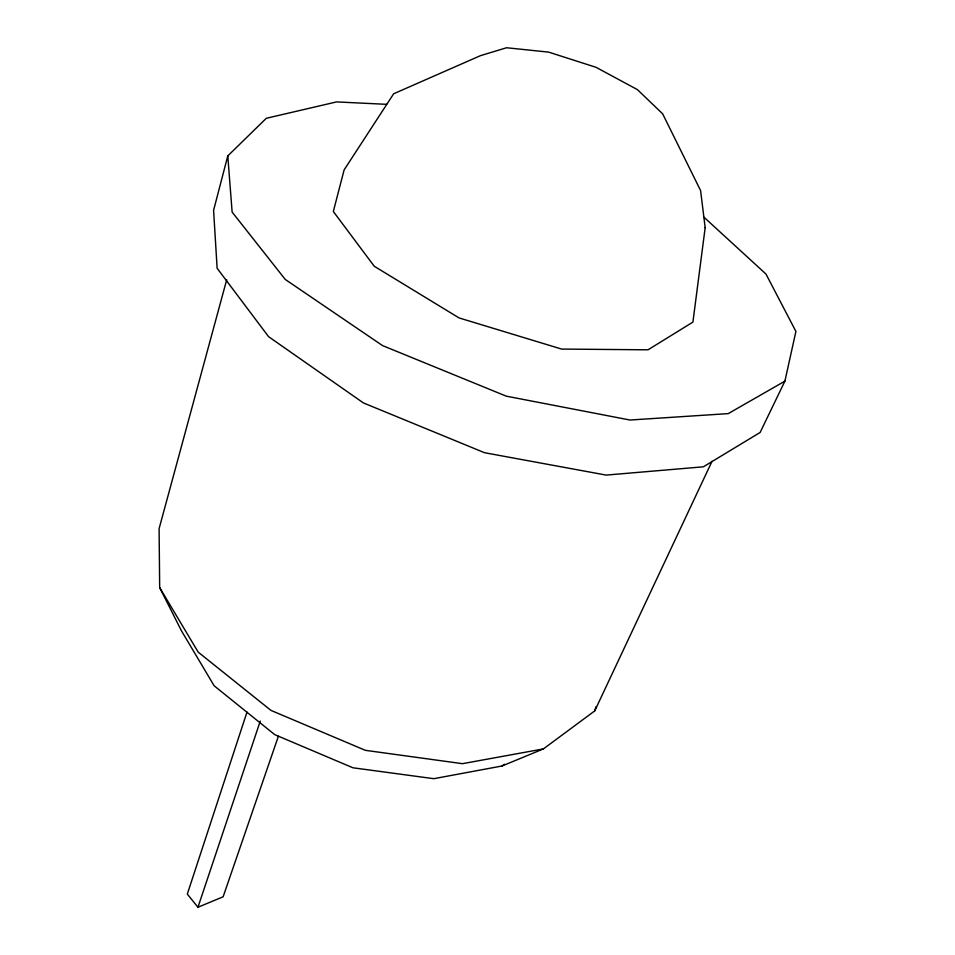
<?xml version="1.0" encoding="UTF-8"?>
<svg xmlns="http://www.w3.org/2000/svg" width="955" height="955" viewBox="0 0 955 955"><rect width="100%" height="100%" fill="white"/><g stroke="black" fill="none" stroke-linecap="round" stroke-linejoin="round"><path stroke-width="1.43" d="M386.632 104.334L336.578 101.91L266.302 118.289L227.779 155.916L213.586 210.339L217.131 268.26L268.558 336.649L363.401 402.926L484.519 452.706L606.174 475.089L703.346 466.816L760.132 432.46L784.891 381.152L795.909 331.433L765.97 274.049L704.014 217.263M226.705 279.779L159.091 528.664L159.676 587.612L181.486 630.873L214.147 685.774L274.742 734.646L352.944 767.784L433.785 778.683L502.008 766.005L543.383 748.923L594.726 710.914L712.024 461.301M594.726 710.914L596.051 706.64M246.999 712.084L187.311 894.071L197.96 907.25L223.124 896.793L278.394 736.233M197.96 907.25L260.273 721.073M502.008 766.005L504.419 764.251M784.891 381.152L728.223 413.622L630.014 420.033L506.257 396.158L382.513 345.579L285.259 279.445L232.137 212.106L227.779 155.916M543.383 748.923L462.459 763.678L365.323 750.32L270.957 710.401L198.198 652.146L159.676 587.612M705.172 227.672L692.912 322.098L648.039 349.805L561.647 349.076L459.045 317.92L374.217 266.23L333.331 211.485L344.134 169.883L393.651 93.781L480.425 55.677L506.592 47.75L548.671 52.131L596.051 67.316L637.439 89.639L662.675 113.86L700.6 190.594L705.172 227.672"/></g></svg>
